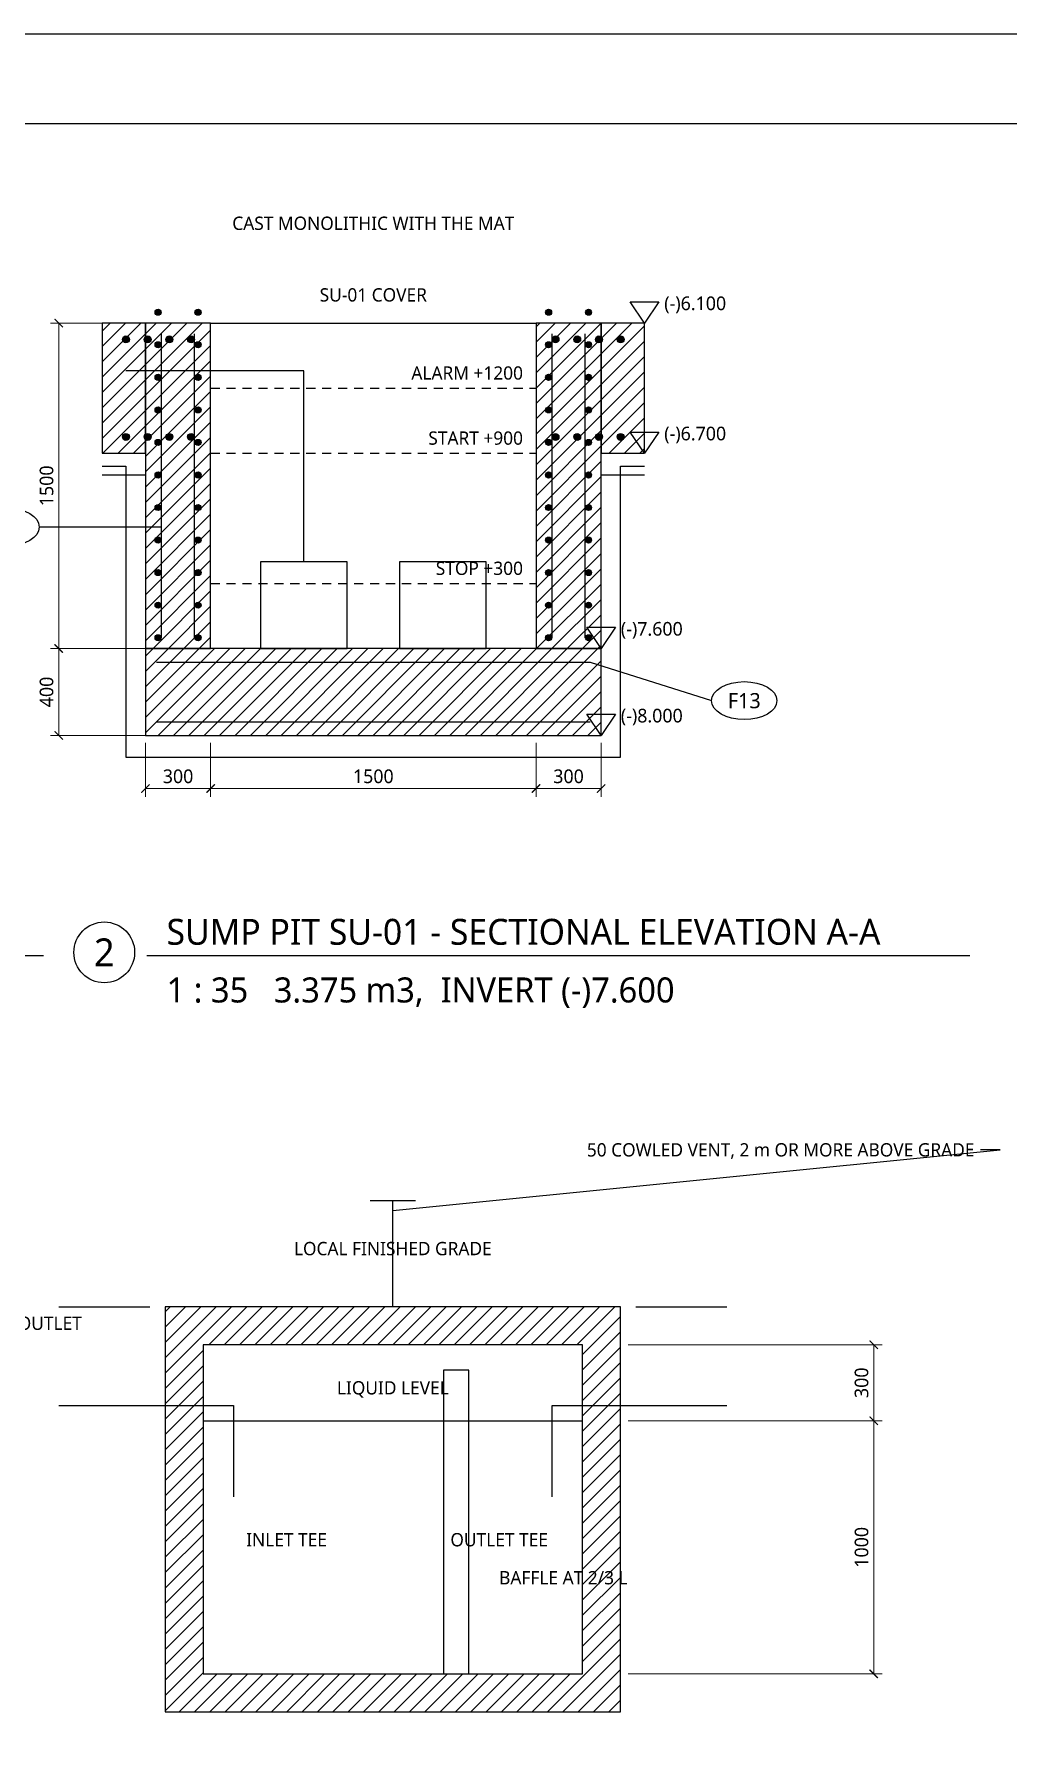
# Model space of a CAD drawing. Header units: millimetres. Extents: x 27 to 567, y 19 to 401.
# Drawn here: x 148.8 to 277, y 176.2 to 400.9 of the extents above; entities that cross this region are included whole.
import ezdxf
from ezdxf.enums import TextEntityAlignment as Align

# ---------------------------------------------------------------- set-up
doc = ezdxf.new("R2010")
doc.units = ezdxf.units.MM
for name, color, linetype in [('M-EQUIP', 7, 'Continuous'), ('M-PIPE-FOUL', 1, 'Continuous'), ('M-PIPE-STORM', 5, 'Continuous'), ('S-CALLOUT', 7, 'Continuous'), ('S-CONCRETE', 7, 'Continuous'), ('S-DIM', 7, 'Continuous'), ('S-EXISTING', 8, 'Continuous'), ('S-HATCH', 8, 'Continuous'), ('S-LEVEL', 7, 'Continuous'), ('S-REBAR-DIST', 5, 'Continuous'), ('S-REBAR-MAIN', 1, 'Continuous'), ('S-REBAR-SEC', 1, 'Continuous'), ('S-TEXT', 7, 'Continuous'), ('S-TITLE', 7, 'Continuous'), ('S-WATERPROOF', 7, 'Continuous')]:
    doc.layers.add(name, color=color, linetype=linetype)
doc.styles.add('OpenSans', font='OpenSans-Regular.ttf')
doc.dimstyles.new('A2-DIM-S', dxfattribs={"dimtxt": 1.8, "dimasz": 1.1, "dimexe": 1.1, "dimexo": 1, "dimgap": 0.7, "dimtad": 1, "dimdec": 0, "dimtxsty": 'OpenSans', "dimblk": 'ARCHTICK', "dimcen": 2.5, "dimclrd": 7, "dimclre": 7, "dimclrt": 7, "dimazin": 3, "dimtfac": 1, "dimtmove": 0, "dimatfit": 3, "dimlwd": 13, "dimlwe": 13})

# ---------------------------------------------------------------- blocks, each defined once
blk = doc.blocks.new('A2-LEVEL')
at = {"layer": 'S-LEVEL'}
blk.add_lwpolyline([(0, 0), (-1.9, 2.8), (1.9, 2.8)], close=True, dxfattribs=at)
blk = doc.blocks.new('_ARCHTICK')
at = {"color": 0, "linetype": 'BYBLOCK', "const_width": 0.15}
blk.add_lwpolyline([(-0.5, -0.5), (0.5, 0.5)], dxfattribs=at)

msp = doc.modelspace()

# ---------------------------------------------------------------- hatches: boundary and pattern name
at = {"layer": 'S-HATCH'}
h = msp.add_hatch(dxfattribs=at)
h.set_pattern_fill('ANSI31', scale=0.45)
h.paths.add_polyline_path([(157.7143, 345.7143), (163.4286, 345.7143), (163.4286, 362.8571), (157.7143, 362.8571)])
h = msp.add_hatch(dxfattribs=at)
h.set_pattern_fill('ANSI31', scale=0.45)
h.paths.add_polyline_path([(163.4286, 320), (172, 320), (172, 362.8571), (163.4286, 362.8571)])
h = msp.add_hatch(dxfattribs=at)
h.set_pattern_fill('ANSI31', scale=0.45)
h.paths.add_polyline_path([(214.8571, 320), (223.4286, 320), (223.4286, 362.8571), (214.8571, 362.8571)])
h = msp.add_hatch(dxfattribs=at)
h.set_pattern_fill('ANSI31', scale=0.45)
h.paths.add_polyline_path([(223.4286, 345.7143), (229.1429, 345.7143), (229.1429, 362.8571), (223.4286, 362.8571)])
h = msp.add_hatch(dxfattribs=at)
h.set_pattern_fill('ANSI31', scale=0.45)
h.paths.add_polyline_path([(163.4286, 308.5714), (223.4286, 308.5714), (223.4286, 320), (163.4286, 320)])
h = msp.add_hatch(dxfattribs=at)
h.set_pattern_fill('ANSI31', scale=0.45)
h.paths.add_polyline_path([(166, 180), (226, 180), (226, 233.3333), (166, 233.3333)])
h.paths.add_polyline_path([(171, 185), (221, 185), (221, 228.3333), (171, 228.3333)], flags=16)
at = {"layer": 'S-REBAR-DIST'}
for points in [[(165.4857, 364.2857), (165.4553, 364.4388), (165.3686, 364.5686), (165.2388, 364.6553), (165.0857, 364.6857), (164.9326, 364.6553), (164.8029, 364.5686), (164.7162, 364.4388), (164.6857, 364.2857), (164.7162, 364.1326), (164.8029, 364.0029), (164.9326, 363.9162), (165.0857, 363.8857), (165.2388, 363.9162), (165.3686, 364.0029), (165.4553, 364.1326)], [(170.7429, 364.2857), (170.7124, 364.4388), (170.6257, 364.5686), (170.4959, 364.6553), (170.3429, 364.6857), (170.1898, 364.6553), (170.06, 364.5686), (169.9733, 364.4388), (169.9429, 364.2857), (169.9733, 364.1326), (170.06, 364.0029), (170.1898, 363.9162), (170.3429, 363.8857), (170.4959, 363.9162), (170.6257, 364.0029), (170.7124, 364.1326)], [(216.9143, 364.2857), (216.8838, 364.4388), (216.7971, 364.5686), (216.6674, 364.6553), (216.5143, 364.6857), (216.3612, 364.6553), (216.2314, 364.5686), (216.1447, 364.4388), (216.1143, 364.2857), (216.1447, 364.1326), (216.2314, 364.0029), (216.3612, 363.9162), (216.5143, 363.8857), (216.6674, 363.9162), (216.7971, 364.0029), (216.8838, 364.1326)], [(222.1714, 364.2857), (222.141, 364.4388), (222.0543, 364.5686), (221.9245, 364.6553), (221.7714, 364.6857), (221.6184, 364.6553), (221.4886, 364.5686), (221.4019, 364.4388), (221.3714, 364.2857), (221.4019, 364.1326), (221.4886, 364.0029), (221.6184, 363.9162), (221.7714, 363.8857), (221.9245, 363.9162), (222.0543, 364.0029), (222.141, 364.1326)], [(165.4857, 360), (165.4553, 360.1531), (165.3686, 360.2828), (165.2388, 360.3696), (165.0857, 360.4), (164.9326, 360.3696), (164.8029, 360.2828), (164.7162, 360.1531), (164.6857, 360), (164.7162, 359.8469), (164.8029, 359.7172), (164.9326, 359.6304), (165.0857, 359.6), (165.2388, 359.6304), (165.3686, 359.7172), (165.4553, 359.8469)], [(170.7429, 360), (170.7124, 360.1531), (170.6257, 360.2828), (170.4959, 360.3696), (170.3429, 360.4), (170.1898, 360.3696), (170.06, 360.2828), (169.9733, 360.1531), (169.9429, 360), (169.9733, 359.8469), (170.06, 359.7172), (170.1898, 359.6304), (170.3429, 359.6), (170.4959, 359.6304), (170.6257, 359.7172), (170.7124, 359.8469)], [(216.9143, 360), (216.8838, 360.1531), (216.7971, 360.2828), (216.6674, 360.3696), (216.5143, 360.4), (216.3612, 360.3696), (216.2314, 360.2828), (216.1447, 360.1531), (216.1143, 360), (216.1447, 359.8469), (216.2314, 359.7172), (216.3612, 359.6304), (216.5143, 359.6), (216.6674, 359.6304), (216.7971, 359.7172), (216.8838, 359.8469)], [(222.1714, 360), (222.141, 360.1531), (222.0543, 360.2828), (221.9245, 360.3696), (221.7714, 360.4), (221.6184, 360.3696), (221.4886, 360.2828), (221.4019, 360.1531), (221.3714, 360), (221.4019, 359.8469), (221.4886, 359.7172), (221.6184, 359.6304), (221.7714, 359.6), (221.9245, 359.6304), (222.0543, 359.7172), (222.141, 359.8469)], [(165.4857, 355.7143), (165.4553, 355.8674), (165.3686, 355.9971), (165.2388, 356.0838), (165.0857, 356.1143), (164.9326, 356.0838), (164.8029, 355.9971), (164.7162, 355.8674), (164.6857, 355.7143), (164.7162, 355.5612), (164.8029, 355.4314), (164.9326, 355.3447), (165.0857, 355.3143), (165.2388, 355.3447), (165.3686, 355.4314), (165.4553, 355.5612)], [(170.7429, 355.7143), (170.7124, 355.8674), (170.6257, 355.9971), (170.4959, 356.0838), (170.3429, 356.1143), (170.1898, 356.0838), (170.06, 355.9971), (169.9733, 355.8674), (169.9429, 355.7143), (169.9733, 355.5612), (170.06, 355.4314), (170.1898, 355.3447), (170.3429, 355.3143), (170.4959, 355.3447), (170.6257, 355.4314), (170.7124, 355.5612)], [(216.9143, 355.7143), (216.8838, 355.8674), (216.7971, 355.9971), (216.6674, 356.0838), (216.5143, 356.1143), (216.3612, 356.0838), (216.2314, 355.9971), (216.1447, 355.8674), (216.1143, 355.7143), (216.1447, 355.5612), (216.2314, 355.4314), (216.3612, 355.3447), (216.5143, 355.3143), (216.6674, 355.3447), (216.7971, 355.4314), (216.8838, 355.5612)], [(222.1714, 355.7143), (222.141, 355.8674), (222.0543, 355.9971), (221.9245, 356.0838), (221.7714, 356.1143), (221.6184, 356.0838), (221.4886, 355.9971), (221.4019, 355.8674), (221.3714, 355.7143), (221.4019, 355.5612), (221.4886, 355.4314), (221.6184, 355.3447), (221.7714, 355.3143), (221.9245, 355.3447), (222.0543, 355.4314), (222.141, 355.5612)], [(165.4857, 351.4286), (165.4553, 351.5816), (165.3686, 351.7114), (165.2388, 351.7981), (165.0857, 351.8286), (164.9326, 351.7981), (164.8029, 351.7114), (164.7162, 351.5816), (164.6857, 351.4286), (164.7162, 351.2755), (164.8029, 351.1457), (164.9326, 351.059), (165.0857, 351.0286), (165.2388, 351.059), (165.3686, 351.1457), (165.4553, 351.2755)], [(170.7429, 351.4286), (170.7124, 351.5816), (170.6257, 351.7114), (170.4959, 351.7981), (170.3429, 351.8286), (170.1898, 351.7981), (170.06, 351.7114), (169.9733, 351.5816), (169.9429, 351.4286), (169.9733, 351.2755), (170.06, 351.1457), (170.1898, 351.059), (170.3429, 351.0286), (170.4959, 351.059), (170.6257, 351.1457), (170.7124, 351.2755)], [(216.9143, 351.4286), (216.8838, 351.5816), (216.7971, 351.7114), (216.6674, 351.7981), (216.5143, 351.8286), (216.3612, 351.7981), (216.2314, 351.7114), (216.1447, 351.5816), (216.1143, 351.4286), (216.1447, 351.2755), (216.2314, 351.1457), (216.3612, 351.059), (216.5143, 351.0286), (216.6674, 351.059), (216.7971, 351.1457), (216.8838, 351.2755)], [(222.1714, 351.4286), (222.141, 351.5816), (222.0543, 351.7114), (221.9245, 351.7981), (221.7714, 351.8286), (221.6184, 351.7981), (221.4886, 351.7114), (221.4019, 351.5816), (221.3714, 351.4286), (221.4019, 351.2755), (221.4886, 351.1457), (221.6184, 351.059), (221.7714, 351.0286), (221.9245, 351.059), (222.0543, 351.1457), (222.141, 351.2755)], [(165.4857, 347.1429), (165.4553, 347.2959), (165.3686, 347.4257), (165.2388, 347.5124), (165.0857, 347.5429), (164.9326, 347.5124), (164.8029, 347.4257), (164.7162, 347.2959), (164.6857, 347.1429), (164.7162, 346.9898), (164.8029, 346.86), (164.9326, 346.7733), (165.0857, 346.7429), (165.2388, 346.7733), (165.3686, 346.86), (165.4553, 346.9898)], [(170.7429, 347.1429), (170.7124, 347.2959), (170.6257, 347.4257), (170.4959, 347.5124), (170.3429, 347.5429), (170.1898, 347.5124), (170.06, 347.4257), (169.9733, 347.2959), (169.9429, 347.1429), (169.9733, 346.9898), (170.06, 346.86), (170.1898, 346.7733), (170.3429, 346.7429), (170.4959, 346.7733), (170.6257, 346.86), (170.7124, 346.9898)], [(216.9143, 347.1429), (216.8838, 347.2959), (216.7971, 347.4257), (216.6674, 347.5124), (216.5143, 347.5429), (216.3612, 347.5124), (216.2314, 347.4257), (216.1447, 347.2959), (216.1143, 347.1429), (216.1447, 346.9898), (216.2314, 346.86), (216.3612, 346.7733), (216.5143, 346.7429), (216.6674, 346.7733), (216.7971, 346.86), (216.8838, 346.9898)], [(222.1714, 347.1429), (222.141, 347.2959), (222.0543, 347.4257), (221.9245, 347.5124), (221.7714, 347.5429), (221.6184, 347.5124), (221.4886, 347.4257), (221.4019, 347.2959), (221.3714, 347.1429), (221.4019, 346.9898), (221.4886, 346.86), (221.6184, 346.7733), (221.7714, 346.7429), (221.9245, 346.7733), (222.0543, 346.86), (222.141, 346.9898)], [(165.4857, 342.8571), (165.4553, 343.0102), (165.3686, 343.14), (165.2388, 343.2267), (165.0857, 343.2571), (164.9326, 343.2267), (164.8029, 343.14), (164.7162, 343.0102), (164.6857, 342.8571), (164.7162, 342.7041), (164.8029, 342.5743), (164.9326, 342.4876), (165.0857, 342.4571), (165.2388, 342.4876), (165.3686, 342.5743), (165.4553, 342.7041)], [(170.7429, 342.8571), (170.7124, 343.0102), (170.6257, 343.14), (170.4959, 343.2267), (170.3429, 343.2571), (170.1898, 343.2267), (170.06, 343.14), (169.9733, 343.0102), (169.9429, 342.8571), (169.9733, 342.7041), (170.06, 342.5743), (170.1898, 342.4876), (170.3429, 342.4571), (170.4959, 342.4876), (170.6257, 342.5743), (170.7124, 342.7041)], [(216.9143, 342.8571), (216.8838, 343.0102), (216.7971, 343.14), (216.6674, 343.2267), (216.5143, 343.2571), (216.3612, 343.2267), (216.2314, 343.14), (216.1447, 343.0102), (216.1143, 342.8571), (216.1447, 342.7041), (216.2314, 342.5743), (216.3612, 342.4876), (216.5143, 342.4571), (216.6674, 342.4876), (216.7971, 342.5743), (216.8838, 342.7041)], [(222.1714, 342.8571), (222.141, 343.0102), (222.0543, 343.14), (221.9245, 343.2267), (221.7714, 343.2571), (221.6184, 343.2267), (221.4886, 343.14), (221.4019, 343.0102), (221.3714, 342.8571), (221.4019, 342.7041), (221.4886, 342.5743), (221.6184, 342.4876), (221.7714, 342.4571), (221.9245, 342.4876), (222.0543, 342.5743), (222.141, 342.7041)], [(165.4857, 338.5714), (165.4553, 338.7245), (165.3686, 338.8543), (165.2388, 338.941), (165.0857, 338.9714), (164.9326, 338.941), (164.8029, 338.8543), (164.7162, 338.7245), (164.6857, 338.5714), (164.7162, 338.4184), (164.8029, 338.2886), (164.9326, 338.2019), (165.0857, 338.1714), (165.2388, 338.2019), (165.3686, 338.2886), (165.4553, 338.4184)], [(170.7429, 338.5714), (170.7124, 338.7245), (170.6257, 338.8543), (170.4959, 338.941), (170.3429, 338.9714), (170.1898, 338.941), (170.06, 338.8543), (169.9733, 338.7245), (169.9429, 338.5714), (169.9733, 338.4184), (170.06, 338.2886), (170.1898, 338.2019), (170.3429, 338.1714), (170.4959, 338.2019), (170.6257, 338.2886), (170.7124, 338.4184)], [(216.9143, 338.5714), (216.8838, 338.7245), (216.7971, 338.8543), (216.6674, 338.941), (216.5143, 338.9714), (216.3612, 338.941), (216.2314, 338.8543), (216.1447, 338.7245), (216.1143, 338.5714), (216.1447, 338.4184), (216.2314, 338.2886), (216.3612, 338.2019), (216.5143, 338.1714), (216.6674, 338.2019), (216.7971, 338.2886), (216.8838, 338.4184)], [(222.1714, 338.5714), (222.141, 338.7245), (222.0543, 338.8543), (221.9245, 338.941), (221.7714, 338.9714), (221.6184, 338.941), (221.4886, 338.8543), (221.4019, 338.7245), (221.3714, 338.5714), (221.4019, 338.4184), (221.4886, 338.2886), (221.6184, 338.2019), (221.7714, 338.1714), (221.9245, 338.2019), (222.0543, 338.2886), (222.141, 338.4184)], [(165.4857, 334.2857), (165.4553, 334.4388), (165.3686, 334.5686), (165.2388, 334.6553), (165.0857, 334.6857), (164.9326, 334.6553), (164.8029, 334.5686), (164.7162, 334.4388), (164.6857, 334.2857), (164.7162, 334.1326), (164.8029, 334.0029), (164.9326, 333.9162), (165.0857, 333.8857), (165.2388, 333.9162), (165.3686, 334.0029), (165.4553, 334.1326)], [(170.7429, 334.2857), (170.7124, 334.4388), (170.6257, 334.5686), (170.4959, 334.6553), (170.3429, 334.6857), (170.1898, 334.6553), (170.06, 334.5686), (169.9733, 334.4388), (169.9429, 334.2857), (169.9733, 334.1326), (170.06, 334.0029), (170.1898, 333.9162), (170.3429, 333.8857), (170.4959, 333.9162), (170.6257, 334.0029), (170.7124, 334.1326)], [(216.9143, 334.2857), (216.8838, 334.4388), (216.7971, 334.5686), (216.6674, 334.6553), (216.5143, 334.6857), (216.3612, 334.6553), (216.2314, 334.5686), (216.1447, 334.4388), (216.1143, 334.2857), (216.1447, 334.1326), (216.2314, 334.0029), (216.3612, 333.9162), (216.5143, 333.8857), (216.6674, 333.9162), (216.7971, 334.0029), (216.8838, 334.1326)], [(222.1714, 334.2857), (222.141, 334.4388), (222.0543, 334.5686), (221.9245, 334.6553), (221.7714, 334.6857), (221.6184, 334.6553), (221.4886, 334.5686), (221.4019, 334.4388), (221.3714, 334.2857), (221.4019, 334.1326), (221.4886, 334.0029), (221.6184, 333.9162), (221.7714, 333.8857), (221.9245, 333.9162), (222.0543, 334.0029), (222.141, 334.1326)], [(165.4857, 330), (165.4553, 330.1531), (165.3686, 330.2828), (165.2388, 330.3696), (165.0857, 330.4), (164.9326, 330.3696), (164.8029, 330.2828), (164.7162, 330.1531), (164.6857, 330), (164.7162, 329.8469), (164.8029, 329.7172), (164.9326, 329.6304), (165.0857, 329.6), (165.2388, 329.6304), (165.3686, 329.7172), (165.4553, 329.8469)], [(170.7429, 330), (170.7124, 330.1531), (170.6257, 330.2828), (170.4959, 330.3696), (170.3429, 330.4), (170.1898, 330.3696), (170.06, 330.2828), (169.9733, 330.1531), (169.9429, 330), (169.9733, 329.8469), (170.06, 329.7172), (170.1898, 329.6304), (170.3429, 329.6), (170.4959, 329.6304), (170.6257, 329.7172), (170.7124, 329.8469)], [(216.9143, 330), (216.8838, 330.1531), (216.7971, 330.2828), (216.6674, 330.3696), (216.5143, 330.4), (216.3612, 330.3696), (216.2314, 330.2828), (216.1447, 330.1531), (216.1143, 330), (216.1447, 329.8469), (216.2314, 329.7172), (216.3612, 329.6304), (216.5143, 329.6), (216.6674, 329.6304), (216.7971, 329.7172), (216.8838, 329.8469)], [(222.1714, 330), (222.141, 330.1531), (222.0543, 330.2828), (221.9245, 330.3696), (221.7714, 330.4), (221.6184, 330.3696), (221.4886, 330.2828), (221.4019, 330.1531), (221.3714, 330), (221.4019, 329.8469), (221.4886, 329.7172), (221.6184, 329.6304), (221.7714, 329.6), (221.9245, 329.6304), (222.0543, 329.7172), (222.141, 329.8469)], [(165.4857, 325.7143), (165.4553, 325.8674), (165.3686, 325.9971), (165.2388, 326.0838), (165.0857, 326.1143), (164.9326, 326.0838), (164.8029, 325.9971), (164.7162, 325.8674), (164.6857, 325.7143), (164.7162, 325.5612), (164.8029, 325.4314), (164.9326, 325.3447), (165.0857, 325.3143), (165.2388, 325.3447), (165.3686, 325.4314), (165.4553, 325.5612)], [(170.7429, 325.7143), (170.7124, 325.8674), (170.6257, 325.9971), (170.4959, 326.0838), (170.3429, 326.1143), (170.1898, 326.0838), (170.06, 325.9971), (169.9733, 325.8674), (169.9429, 325.7143), (169.9733, 325.5612), (170.06, 325.4314), (170.1898, 325.3447), (170.3429, 325.3143), (170.4959, 325.3447), (170.6257, 325.4314), (170.7124, 325.5612)], [(216.9143, 325.7143), (216.8838, 325.8674), (216.7971, 325.9971), (216.6674, 326.0838), (216.5143, 326.1143), (216.3612, 326.0838), (216.2314, 325.9971), (216.1447, 325.8674), (216.1143, 325.7143), (216.1447, 325.5612), (216.2314, 325.4314), (216.3612, 325.3447), (216.5143, 325.3143), (216.6674, 325.3447), (216.7971, 325.4314), (216.8838, 325.5612)], [(222.1714, 325.7143), (222.141, 325.8674), (222.0543, 325.9971), (221.9245, 326.0838), (221.7714, 326.1143), (221.6184, 326.0838), (221.4886, 325.9971), (221.4019, 325.8674), (221.3714, 325.7143), (221.4019, 325.5612), (221.4886, 325.4314), (221.6184, 325.3447), (221.7714, 325.3143), (221.9245, 325.3447), (222.0543, 325.4314), (222.141, 325.5612)], [(165.4857, 321.4286), (165.4553, 321.5816), (165.3686, 321.7114), (165.2388, 321.7981), (165.0857, 321.8286), (164.9326, 321.7981), (164.8029, 321.7114), (164.7162, 321.5816), (164.6857, 321.4286), (164.7162, 321.2755), (164.8029, 321.1457), (164.9326, 321.059), (165.0857, 321.0286), (165.2388, 321.059), (165.3686, 321.1457), (165.4553, 321.2755)], [(170.7429, 321.4286), (170.7124, 321.5816), (170.6257, 321.7114), (170.4959, 321.7981), (170.3429, 321.8286), (170.1898, 321.7981), (170.06, 321.7114), (169.9733, 321.5816), (169.9429, 321.4286), (169.9733, 321.2755), (170.06, 321.1457), (170.1898, 321.059), (170.3429, 321.0286), (170.4959, 321.059), (170.6257, 321.1457), (170.7124, 321.2755)], [(216.9143, 321.4286), (216.8838, 321.5816), (216.7971, 321.7114), (216.6674, 321.7981), (216.5143, 321.8286), (216.3612, 321.7981), (216.2314, 321.7114), (216.1447, 321.5816), (216.1143, 321.4286), (216.1447, 321.2755), (216.2314, 321.1457), (216.3612, 321.059), (216.5143, 321.0286), (216.6674, 321.059), (216.7971, 321.1457), (216.8838, 321.2755)], [(222.1714, 321.4286), (222.141, 321.5816), (222.0543, 321.7114), (221.9245, 321.7981), (221.7714, 321.8286), (221.6184, 321.7981), (221.4886, 321.7114), (221.4019, 321.5816), (221.3714, 321.4286), (221.4019, 321.2755), (221.4886, 321.1457), (221.6184, 321.059), (221.7714, 321.0286), (221.9245, 321.059), (222.0543, 321.1457), (222.141, 321.2755)]]:
    msp.add_hatch(color=5, dxfattribs=at).paths.add_polyline_path(points)
at = {"layer": 'S-REBAR-SEC'}
for points in [[(161.3071, 360.7143), (161.2729, 360.8865), (161.1753, 361.0325), (161.0294, 361.13), (160.8571, 361.1643), (160.6849, 361.13), (160.5389, 361.0325), (160.4414, 360.8865), (160.4071, 360.7143), (160.4414, 360.5421), (160.5389, 360.3961), (160.6849, 360.2985), (160.8571, 360.2643), (161.0294, 360.2985), (161.1753, 360.3961), (161.2729, 360.5421)], [(164.1643, 360.7143), (164.13, 360.8865), (164.0325, 361.0325), (163.8865, 361.13), (163.7143, 361.1643), (163.5421, 361.13), (163.3961, 361.0325), (163.2985, 360.8865), (163.2643, 360.7143), (163.2985, 360.5421), (163.3961, 360.3961), (163.5421, 360.2985), (163.7143, 360.2643), (163.8865, 360.2985), (164.0325, 360.3961), (164.13, 360.5421)], [(167.0214, 360.7143), (166.9872, 360.8865), (166.8896, 361.0325), (166.7436, 361.13), (166.5714, 361.1643), (166.3992, 361.13), (166.2532, 361.0325), (166.1557, 360.8865), (166.1214, 360.7143), (166.1557, 360.5421), (166.2532, 360.3961), (166.3992, 360.2985), (166.5714, 360.2643), (166.7436, 360.2985), (166.8896, 360.3961), (166.9872, 360.5421)], [(169.8786, 360.7143), (169.8443, 360.8865), (169.7468, 361.0325), (169.6008, 361.13), (169.4286, 361.1643), (169.2564, 361.13), (169.1104, 361.0325), (169.0128, 360.8865), (168.9786, 360.7143), (169.0128, 360.5421), (169.1104, 360.3961), (169.2564, 360.2985), (169.4286, 360.2643), (169.6008, 360.2985), (169.7468, 360.3961), (169.8443, 360.5421)], [(217.8786, 360.7143), (217.8443, 360.8865), (217.7468, 361.0325), (217.6008, 361.13), (217.4286, 361.1643), (217.2564, 361.13), (217.1104, 361.0325), (217.0128, 360.8865), (216.9786, 360.7143), (217.0128, 360.5421), (217.1104, 360.3961), (217.2564, 360.2985), (217.4286, 360.2643), (217.6008, 360.2985), (217.7468, 360.3961), (217.8443, 360.5421)], [(220.7357, 360.7143), (220.7015, 360.8865), (220.6039, 361.0325), (220.4579, 361.13), (220.2857, 361.1643), (220.1135, 361.13), (219.9675, 361.0325), (219.87, 360.8865), (219.8357, 360.7143), (219.87, 360.5421), (219.9675, 360.3961), (220.1135, 360.2985), (220.2857, 360.2643), (220.4579, 360.2985), (220.6039, 360.3961), (220.7015, 360.5421)], [(223.5929, 360.7143), (223.5586, 360.8865), (223.4611, 361.0325), (223.3151, 361.13), (223.1429, 361.1643), (222.9706, 361.13), (222.8247, 361.0325), (222.7271, 360.8865), (222.6929, 360.7143), (222.7271, 360.5421), (222.8247, 360.3961), (222.9706, 360.2985), (223.1429, 360.2643), (223.3151, 360.2985), (223.4611, 360.3961), (223.5586, 360.5421)], [(226.45, 360.7143), (226.4157, 360.8865), (226.3182, 361.0325), (226.1722, 361.13), (226, 361.1643), (225.8278, 361.13), (225.6818, 361.0325), (225.5843, 360.8865), (225.55, 360.7143), (225.5843, 360.5421), (225.6818, 360.3961), (225.8278, 360.2985), (226, 360.2643), (226.1722, 360.2985), (226.3182, 360.3961), (226.4157, 360.5421)], [(161.3071, 347.8571), (161.2729, 348.0294), (161.1753, 348.1753), (161.0294, 348.2729), (160.8571, 348.3071), (160.6849, 348.2729), (160.5389, 348.1753), (160.4414, 348.0294), (160.4071, 347.8571), (160.4414, 347.6849), (160.5389, 347.5389), (160.6849, 347.4414), (160.8571, 347.4071), (161.0294, 347.4414), (161.1753, 347.5389), (161.2729, 347.6849)], [(164.1643, 347.8571), (164.13, 348.0294), (164.0325, 348.1753), (163.8865, 348.2729), (163.7143, 348.3071), (163.5421, 348.2729), (163.3961, 348.1753), (163.2985, 348.0294), (163.2643, 347.8571), (163.2985, 347.6849), (163.3961, 347.5389), (163.5421, 347.4414), (163.7143, 347.4071), (163.8865, 347.4414), (164.0325, 347.5389), (164.13, 347.6849)], [(167.0214, 347.8571), (166.9872, 348.0294), (166.8896, 348.1753), (166.7436, 348.2729), (166.5714, 348.3071), (166.3992, 348.2729), (166.2532, 348.1753), (166.1557, 348.0294), (166.1214, 347.8571), (166.1557, 347.6849), (166.2532, 347.5389), (166.3992, 347.4414), (166.5714, 347.4071), (166.7436, 347.4414), (166.8896, 347.5389), (166.9872, 347.6849)], [(169.8786, 347.8571), (169.8443, 348.0294), (169.7468, 348.1753), (169.6008, 348.2729), (169.4286, 348.3071), (169.2564, 348.2729), (169.1104, 348.1753), (169.0128, 348.0294), (168.9786, 347.8571), (169.0128, 347.6849), (169.1104, 347.5389), (169.2564, 347.4414), (169.4286, 347.4071), (169.6008, 347.4414), (169.7468, 347.5389), (169.8443, 347.6849)], [(217.8786, 347.8571), (217.8443, 348.0294), (217.7468, 348.1753), (217.6008, 348.2729), (217.4286, 348.3071), (217.2564, 348.2729), (217.1104, 348.1753), (217.0128, 348.0294), (216.9786, 347.8571), (217.0128, 347.6849), (217.1104, 347.5389), (217.2564, 347.4414), (217.4286, 347.4071), (217.6008, 347.4414), (217.7468, 347.5389), (217.8443, 347.6849)], [(220.7357, 347.8571), (220.7015, 348.0294), (220.6039, 348.1753), (220.4579, 348.2729), (220.2857, 348.3071), (220.1135, 348.2729), (219.9675, 348.1753), (219.87, 348.0294), (219.8357, 347.8571), (219.87, 347.6849), (219.9675, 347.5389), (220.1135, 347.4414), (220.2857, 347.4071), (220.4579, 347.4414), (220.6039, 347.5389), (220.7015, 347.6849)], [(223.5929, 347.8571), (223.5586, 348.0294), (223.4611, 348.1753), (223.3151, 348.2729), (223.1429, 348.3071), (222.9706, 348.2729), (222.8247, 348.1753), (222.7271, 348.0294), (222.6929, 347.8571), (222.7271, 347.6849), (222.8247, 347.5389), (222.9706, 347.4414), (223.1429, 347.4071), (223.3151, 347.4414), (223.4611, 347.5389), (223.5586, 347.6849)], [(226.45, 347.8571), (226.4157, 348.0294), (226.3182, 348.1753), (226.1722, 348.2729), (226, 348.3071), (225.8278, 348.2729), (225.6818, 348.1753), (225.5843, 348.0294), (225.55, 347.8571), (225.5843, 347.6849), (225.6818, 347.5389), (225.8278, 347.4414), (226, 347.4071), (226.1722, 347.4414), (226.3182, 347.5389), (226.4157, 347.6849)]]:
    msp.add_hatch(color=1, dxfattribs=at).paths.add_polyline_path(points)

# ---------------------------------------------------------------- linework, layer by layer
at = {"layer": 'M-EQUIP'}
msp.add_line((172, 362.8571), (214.8571, 362.8571), dxfattribs=at)
for points in [[(178.5714, 320), (190, 320), (190, 331.4286), (178.5714, 331.4286)], [(196.8571, 320), (208.2857, 320), (208.2857, 331.4286), (196.8571, 331.4286)]]:
    msp.add_lwpolyline(points, close=True, dxfattribs=at)
at = {"layer": 'M-PIPE-FOUL'}
msp.add_line((193, 247.3333), (199, 247.3333), dxfattribs=at)
for points in [[(196, 233.3333), (196, 247.3333)], [(152, 220.3333), (175, 220.3333), (175, 208.3333)], [(217, 208.3333), (217, 220.3333), (240, 220.3333)]]:
    msp.add_lwpolyline(points, dxfattribs=at)
at = {"layer": 'M-PIPE-STORM'}
for p, q in [((172, 354.2857), (173.2, 354.2857)), ((174.1, 354.2857), (175.3, 354.2857)), ((176.2, 354.2857), (177.4, 354.2857)), ((178.3, 354.2857), (179.5, 354.2857)), ((180.4, 354.2857), (181.6, 354.2857)), ((182.5, 354.2857), (183.7, 354.2857)), ((184.6, 354.2857), (185.8, 354.2857)), ((186.7, 354.2857), (187.9, 354.2857)), ((188.8, 354.2857), (190, 354.2857)), ((190.9, 354.2857), (192.1, 354.2857)), ((193, 354.2857), (194.2, 354.2857)), ((195.1, 354.2857), (196.3, 354.2857)), ((197.2, 354.2857), (198.4, 354.2857)), ((199.3, 354.2857), (200.5, 354.2857)), ((201.4, 354.2857), (202.6, 354.2857)), ((203.5, 354.2857), (204.7, 354.2857)), ((205.6, 354.2857), (206.8, 354.2857)), ((207.7, 354.2857), (208.9, 354.2857)), ((209.8, 354.2857), (211, 354.2857)), ((211.9, 354.2857), (213.1, 354.2857)), ((214, 354.2857), (214.8571, 354.2857)), ((172, 345.7143), (173.2, 345.7143)), ((174.1, 345.7143), (175.3, 345.7143)), ((176.2, 345.7143), (177.4, 345.7143)), ((178.3, 345.7143), (179.5, 345.7143)), ((180.4, 345.7143), (181.6, 345.7143)), ((182.5, 345.7143), (183.7, 345.7143)), ((184.6, 345.7143), (185.8, 345.7143)), ((186.7, 345.7143), (187.9, 345.7143)), ((188.8, 345.7143), (190, 345.7143)), ((190.9, 345.7143), (192.1, 345.7143)), ((193, 345.7143), (194.2, 345.7143)), ((195.1, 345.7143), (196.3, 345.7143)), ((197.2, 345.7143), (198.4, 345.7143)), ((199.3, 345.7143), (200.5, 345.7143)), ((201.4, 345.7143), (202.6, 345.7143)), ((203.5, 345.7143), (204.7, 345.7143)), ((205.6, 345.7143), (206.8, 345.7143)), ((207.7, 345.7143), (208.9, 345.7143)), ((209.8, 345.7143), (211, 345.7143)), ((211.9, 345.7143), (213.1, 345.7143)), ((214, 345.7143), (214.8571, 345.7143)), ((172, 328.5714), (173.2, 328.5714)), ((174.1, 328.5714), (175.3, 328.5714)), ((176.2, 328.5714), (177.4, 328.5714)), ((178.3, 328.5714), (179.5, 328.5714)), ((180.4, 328.5714), (181.6, 328.5714)), ((182.5, 328.5714), (183.7, 328.5714)), ((184.6, 328.5714), (185.8, 328.5714)), ((186.7, 328.5714), (187.9, 328.5714)), ((188.8, 328.5714), (190, 328.5714)), ((190.9, 328.5714), (192.1, 328.5714)), ((193, 328.5714), (194.2, 328.5714)), ((195.1, 328.5714), (196.3, 328.5714)), ((197.2, 328.5714), (198.4, 328.5714)), ((199.3, 328.5714), (200.5, 328.5714)), ((201.4, 328.5714), (202.6, 328.5714)), ((203.5, 328.5714), (204.7, 328.5714)), ((205.6, 328.5714), (206.8, 328.5714)), ((207.7, 328.5714), (208.9, 328.5714)), ((209.8, 328.5714), (211, 328.5714)), ((211.9, 328.5714), (213.1, 328.5714)), ((214, 328.5714), (214.8571, 328.5714))]:
    msp.add_line(p, q, dxfattribs=at)
msp.add_lwpolyline([(184.2857, 331.4286), (184.2857, 356.5714), (160.8571, 356.5714)], dxfattribs=at)
at = {"layer": 'S-CALLOUT'}
for p, q in [((165.5429, 336), (149.4429, 336)), ((222, 318.2286), (237.9857, 313.1429)), ((196, 246), (276, 254)), ((276, 254), (273.4, 254))]:
    msp.add_line(p, q, dxfattribs=at)
for centre in [(145.1429, 336), (242.2857, 313.1429)]:
    msp.add_ellipse(centre, major_axis=(4.3, 0), ratio=0.58139535, dxfattribs=at)
at = {"layer": 'S-CONCRETE'}
for points in [[(157.7143, 345.7143), (163.4286, 345.7143), (163.4286, 362.8571), (157.7143, 362.8571)], [(163.4286, 320), (172, 320), (172, 362.8571), (163.4286, 362.8571)], [(214.8571, 320), (223.4286, 320), (223.4286, 362.8571), (214.8571, 362.8571)], [(223.4286, 345.7143), (229.1429, 345.7143), (229.1429, 362.8571), (223.4286, 362.8571)], [(163.4286, 308.5714), (223.4286, 308.5714), (223.4286, 320), (163.4286, 320)], [(166, 180), (226, 180), (226, 233.3333), (166, 233.3333)], [(171, 185), (221, 185), (221, 228.3333), (171, 228.3333)], [(202.6667, 185), (206, 185), (206, 225), (202.6667, 225)]]:
    msp.add_lwpolyline(points, close=True, dxfattribs=at)
at = {"layer": 'S-EXISTING'}
for p, q in [((157.7143, 342.8571), (163.4286, 342.8571)), ((223.4286, 342.8571), (229.1429, 342.8571)), ((152, 233.3333), (164, 233.3333)), ((228, 233.3333), (240, 233.3333))]:
    msp.add_line(p, q, dxfattribs=at)
at = {"layer": 'S-REBAR-DIST'}
for centre in [(165.0857, 364.2857), (170.3429, 364.2857), (216.5143, 364.2857), (221.7714, 364.2857), (165.0857, 360), (170.3429, 360), (216.5143, 360), (221.7714, 360), (165.0857, 355.7143), (170.3429, 355.7143), (216.5143, 355.7143), (221.7714, 355.7143), (165.0857, 351.4286), (170.3429, 351.4286), (216.5143, 351.4286), (221.7714, 351.4286), (165.0857, 347.1429), (170.3429, 347.1429), (216.5143, 347.1429), (221.7714, 347.1429), (165.0857, 342.8571), (170.3429, 342.8571), (216.5143, 342.8571), (221.7714, 342.8571), (165.0857, 338.5714), (170.3429, 338.5714), (216.5143, 338.5714), (221.7714, 338.5714), (165.0857, 334.2857), (170.3429, 334.2857), (216.5143, 334.2857), (221.7714, 334.2857), (165.0857, 330), (170.3429, 330), (216.5143, 330), (221.7714, 330), (165.0857, 325.7143), (170.3429, 325.7143), (216.5143, 325.7143), (221.7714, 325.7143), (165.0857, 321.4286), (170.3429, 321.4286), (216.5143, 321.4286), (221.7714, 321.4286)]:
    msp.add_circle(centre, 0.4, dxfattribs=at)
at = {"layer": 'S-REBAR-MAIN'}
for points in [[(165.5429, 321.4286), (165.5429, 361.4286)], [(169.8857, 321.4286), (169.8857, 361.4286)], [(216.9714, 321.4286), (216.9714, 361.4286)], [(221.3143, 321.4286), (221.3143, 361.4286)], [(164.8571, 318.2286), (222, 318.2286)], [(164.8571, 310.3429), (222, 310.3429)]]:
    msp.add_lwpolyline(points, dxfattribs=at)
at = {"layer": 'S-REBAR-SEC'}
for centre in [(160.8571, 360.7143), (163.7143, 360.7143), (166.5714, 360.7143), (169.4286, 360.7143), (217.4286, 360.7143), (220.2857, 360.7143), (223.1429, 360.7143), (226, 360.7143), (160.8571, 347.8571), (163.7143, 347.8571), (166.5714, 347.8571), (169.4286, 347.8571), (217.4286, 347.8571), (220.2857, 347.8571), (223.1429, 347.8571), (226, 347.8571)]:
    msp.add_circle(centre, 0.45, dxfattribs=at)
at = {"layer": 'S-TITLE'}
for p, q in [((55.6, 279.6), (150, 279.6)), ((163.6, 279.6), (272, 279.6))]:
    msp.add_line(p, q, dxfattribs=at)
for points in [[(27, 19.1), (567, 19.1), (567, 400.9), (27, 400.9)], [(38.8, 30.9), (555.2, 30.9), (555.2, 389.1), (38.8, 389.1)]]:
    msp.add_lwpolyline(points, close=True, dxfattribs=at)
msp.add_circle((158, 280), 4, dxfattribs=at)
at = {"layer": 'S-WATERPROOF'}
msp.add_line((171, 218.3333), (221, 218.3333), dxfattribs=at)
msp.add_lwpolyline([(157.7143, 344), (160.8571, 344), (160.8571, 305.7143), (226, 305.7143), (226, 344), (229.1429, 344)], dxfattribs=at)

# ---------------------------------------------------------------- block references
at = {"layer": 'S-LEVEL'}
for p in [(229.1429, 362.8571), (229.1429, 345.7143), (223.4286, 320), (223.4286, 308.5714)]:
    msp.add_blockref('A2-LEVEL', p, dxfattribs=at)

# ---------------------------------------------------------------- texts
at = {"layer": 'S-CALLOUT', "style": 'OpenSans'}
msp.add_text('F13', height=2, dxfattribs=at).set_placement((242.2857, 313.1429), align=Align.MIDDLE_CENTER)
at = {"layer": 'S-LEVEL', "style": 'OpenSans'}
for s, p in [('(-)6.100', (231.7429, 365.4571)), ('(-)6.700', (231.7429, 348.3143)), ('(-)7.600', (226.0286, 322.6)), ('(-)8.000', (226.0286, 311.1714))]:
    msp.add_text(s, height=1.8, dxfattribs=at).set_placement(p, align=Align.MIDDLE_LEFT)
at = {"layer": 'S-TEXT', "style": 'OpenSans'}
for s, p in [('CAST MONOLITHIC WITH THE MAT', (193.4286, 376)), ('SU-01 COVER', (193.4286, 366.5714)), ('LOCAL FINISHED GRADE', (196, 241)), ('PD-16 OUTLET', (147.3333, 231.1667)), ('LIQUID LEVEL', (196, 222.6667)), ('INLET TEE', (182, 202.6667)), ('OUTLET TEE', (210, 202.6667))]:
    msp.add_text(s, height=1.75, dxfattribs=at).set_placement(p, align=Align.MIDDLE_CENTER)
for s, p in [('ALARM +1200', (213.1429, 356.2857)), ('START +900', (213.1429, 347.7143)), ('STOP +300', (213.1429, 330.5714)), ('50 COWLED VENT, 2 m OR MORE ABOVE GRADE', (272.6, 254))]:
    msp.add_text(s, height=1.75, dxfattribs=at).set_placement(p, align=Align.MIDDLE_RIGHT)
msp.add_text('1 : 35   3.375 m3,  INVERT (-)7.600', height=3.3, dxfattribs=at).set_placement((166.2, 273.4))
msp.add_text('BAFFLE AT 2/3 L', height=1.75, dxfattribs=at).set_placement((210, 197.6667), align=Align.MIDDLE_LEFT)
at = {"layer": 'S-TITLE', "style": 'OpenSans'}
msp.add_text('SUMP PIT SU-01 - SECTIONAL ELEVATION A-A', height=3.410472, dxfattribs=at).set_placement((166.2, 281))
msp.add_text('2', height=3.672, dxfattribs=at).set_placement((158, 280), align=Align.MIDDLE_CENTER)

# ---------------------------------------------------------------- dimensions: what is measured, and where the dimension line sits
at = {"layer": 'S-DIM'}
for base, p1, p2, override in [((152, 320), (172, 320), (172, 362.8571), {"dimlfac": 35}), ((152, 308.5714), (172, 308.5714), (172, 320), {"dimlfac": 35}), ((259.3333, 218.3333), (226, 218.3333), (226, 228.3333), {"dimlfac": 30}), ((259.3333, 185), (226, 185), (226, 218.3333), {"dimlfac": 30})]:
    msp.add_linear_dim(base=base, p1=p1, p2=p2, angle=90, dimstyle='A2-DIM-S', override=override, dxfattribs=at).render()
for base, p1, p2 in [((163.4286, 301.5714), (163.4286, 308.5714), (172, 308.5714)), ((172, 301.5714), (172, 308.5714), (214.8571, 308.5714)), ((214.8571, 301.5714), (214.8571, 308.5714), (223.4286, 308.5714))]:
    msp.add_linear_dim(base=base, p1=p1, p2=p2, dimstyle='A2-DIM-S', override={"dimlfac": 35}, dxfattribs=at).render()

doc.saveas('drawing.dxf')
